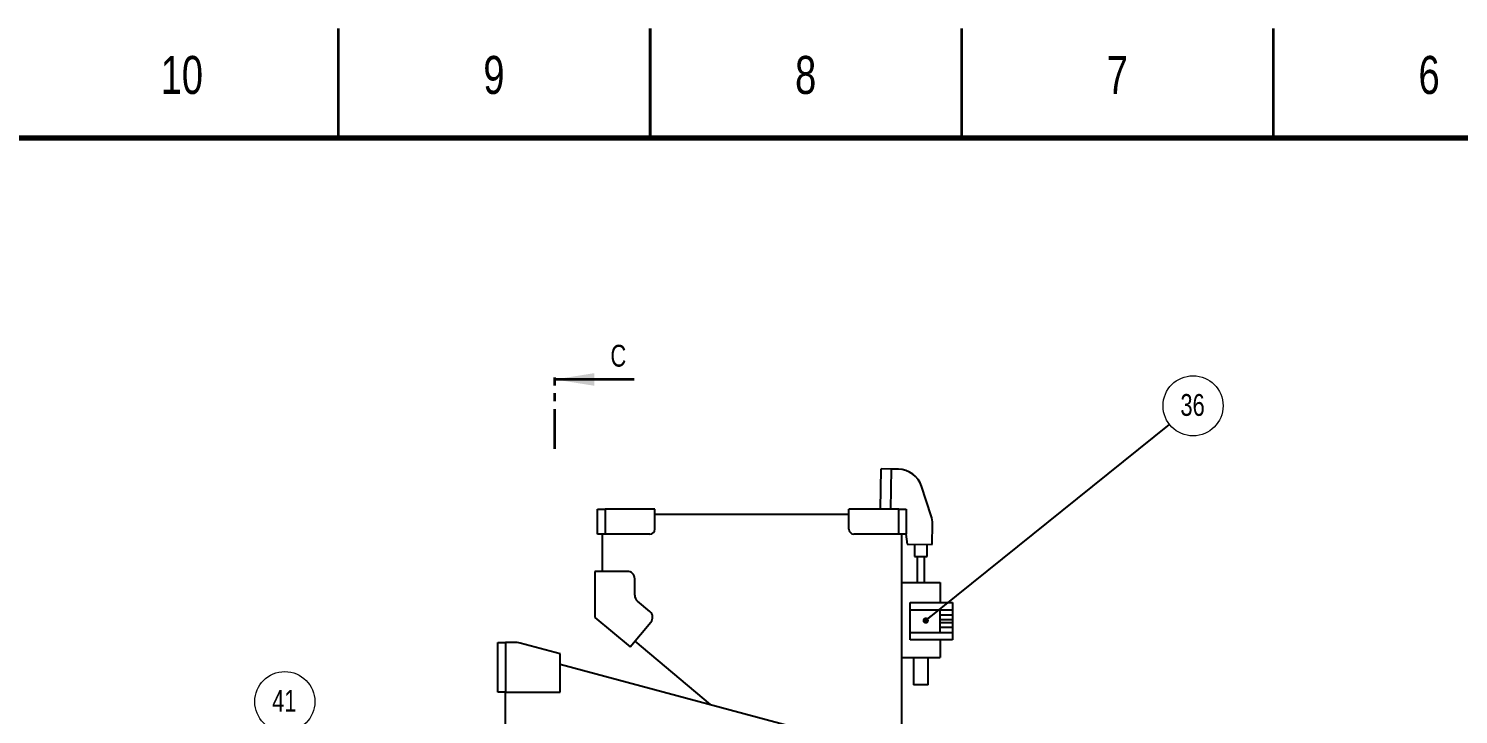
# Model space of a CAD drawing. Header units: millimetres. Extents: x 2 to 839, y 2 to 592.
# Drawn here: x 320.8 to 550.1, y 481.5 to 591.5 of the extents above; entities that cross this region are included whole.
import ezdxf

# ---------------------------------------------------------------- set-up
doc = ezdxf.new("R2010")
doc.units = ezdxf.units.MM
doc.linetypes.add('PHANTOM', pattern=[12.7, 6.35, -1.27, 1.27, -1.27, 1.27, -1.27])
doc.styles.add('SLDTEXTSTYLE0', font='TXT', dxfattribs={"width": 0.75})
doc.dimstyles.new('SLDDIMSTYLE0', dxfattribs={"dimtxt": 0.18, "dimasz": 1.016, "dimexe": 0, "dimexo": 0.0625, "dimgap": 0, "dimtad": 0, "dimtih": 1, "dimtoh": 1, "dimdec": 0, "dimrnd": 1e-09, "dimzin": 0, "dimdsep": 46, "dimtxsty": 'Standard', "dimblk1": 'DOT', "dimblk2": 'DOT', "dimsah": 1, "dimcen": 0.09, "dimadec": 0, "dimazin": 0, "dimtfac": 1.016, "dimtdec": 0, "dimtofl": 0, "dimtmove": 0, "dimatfit": 3, "dimldrblk": 'DOT', "dimfxl": 1, "dimfrac": 2, "dimtolj": 1, "dimtzin": 0, "dimarcsym": 0})

# ---------------------------------------------------------------- blocks, each defined once
blk = doc.blocks.new('SW_NOTE_42')
at = {"color": 0, "linetype": 'Continuous', "lineweight": 0}
blk.add_circle((3.76, 3.02), 4.82, dxfattribs=at)
at = {"color": 0, "linetype": 'Continuous', "lineweight": 0, "insert": (3.68, 4.9), "char_height": 3.5, "attachment_point": 2, "style": 'SLDTEXTSTYLE0'}
blk.add_mtext('36', dxfattribs=at)
blk = doc.blocks.new('_Dot')
at = {"color": 0, "linetype": 'ByBlock', "lineweight": -2}
blk.add_line((-0.5, 0), (-1, 0), dxfattribs=at)
at = {"color": 0, "linetype": 'ByBlock', "const_width": 0.5}
blk.add_lwpolyline([(-0.25, 0, 1), (0.25, 0, 1)], format="xyb", close=True, dxfattribs=at)
blk = doc.blocks.new('SW_NOTE_43')
at = {"color": 0, "linetype": 'Continuous', "lineweight": 0}
blk.add_circle((-3.16, 3.64), 4.82, dxfattribs=at)
at = {"color": 0, "linetype": 'Continuous', "lineweight": 0, "insert": (-3.23, 5.53), "char_height": 3.5, "attachment_point": 2, "style": 'SLDTEXTSTYLE0'}
blk.add_mtext('41', dxfattribs=at)

msp = doc.modelspace()

# ---------------------------------------------------------------- linework, layer by layer
at = {"color": 7, "linetype": 'Continuous', "lineweight": 35}
for p, q in [((370.5, 574), (370.5, 591.5)), ((420.5, 591.501), (420.5, 573.999)), ((420.5, 574), (420.5, 591.5)), ((470.5, 574), (470.5, 591.5)), ((520.5, 574), (520.5, 591.5)), ((417.916, 535.222), (405.216, 535.222))]:
    msp.add_line(p, q, dxfattribs=at)
at = {"color": 7, "linetype": 'Continuous', "lineweight": 70}
msp.add_line((20, 574), (821, 574), dxfattribs=at)
at = {"color": 7, "linetype": 'PHANTOM', "lineweight": 35}
msp.add_line((405.216, 524.109), (405.216, 536.809), dxfattribs=at)
at = {"color": 7, "linetype": 'Continuous', "lineweight": 25}
for p, q in [((457.434, 514.415), (457.546, 520.873)), ((459.146, 520.845), (457.546, 520.873)), ((459.146, 520.845), (459.034, 514.415)), ((460.308, 520.825), (459.146, 520.845)), ((465.592, 513.373), (464.036, 518.081)), ((412.056, 510.415), (412.056, 514.415)), ((412.056, 514.415), (413.256, 514.415)), ((413.256, 514.415), (413.256, 510.415)), ((421.256, 514.415), (413.256, 514.415)), ((421.256, 511.215), (421.256, 514.415)), ((452.376, 511.215), (452.376, 514.415)), ((460.376, 514.415), (452.376, 514.415)), ((460.376, 510.415), (460.376, 514.415)), ((460.376, 514.415), (461.576, 514.415)), ((461.576, 514.415), (461.576, 510.415)), ((421.256, 513.615), (452.376, 513.615)), ((465.736, 508.728), (465.794, 512.048)), ((413.256, 510.415), (412.056, 510.415)), ((412.816, 510.415), (412.816, 504.44)), ((420.456, 510.415), (413.256, 510.415)), ((460.376, 510.415), (453.176, 510.415)), ((461.576, 510.415), (460.376, 510.415)), ((460.816, 510.415), (460.816, 473.414)), ((461.496, 510.415), (461.736, 508.798)), ((461.736, 508.798), (465.736, 508.728)), ((462.916, 508.778), (462.916, 506.849)), ((462.916, 506.849), (464.916, 506.849)), ((463.316, 506.849), (463.316, 502.649)), ((464.516, 502.649), (464.516, 506.849)), ((464.916, 506.849), (464.916, 508.743)), ((411.616, 504.44), (411.616, 497.055)), ((416.816, 504.44), (411.616, 504.44)), ((418.016, 500.599), (418.016, 503.24)), ((460.816, 502.649), (467.016, 502.649)), ((467.016, 502.649), (467.016, 499.441)), ((420.467, 497.983), (418.444, 499.68)), ((462.216, 498.241), (462.216, 499.441)), ((462.216, 499.441), (469.016, 499.441)), ((467.016, 498.241), (462.216, 498.241)), ((462.216, 494.641), (462.216, 498.241)), ((469.016, 498.241), (467.016, 498.241)), ((467.016, 497.441), (467.016, 498.241)), ((469.016, 499.441), (469.016, 498.241)), ((469.016, 498.241), (469.016, 497.441)), ((411.616, 497.055), (417.272, 492.309)), ((417.272, 492.309), (420.615, 496.292)), ((467.016, 497.441), (469.016, 497.441)), ((467.016, 496.641), (467.016, 497.441)), ((469.016, 496.641), (467.016, 496.641)), ((467.016, 496.241), (467.016, 496.641)), ((467.016, 496.241), (469.016, 496.241)), ((467.016, 495.441), (467.016, 496.241)), ((469.016, 495.441), (467.016, 495.441)), ((467.016, 494.641), (467.016, 495.441)), ((469.016, 497.441), (469.016, 496.641)), ((469.016, 496.641), (469.016, 496.241)), ((469.016, 496.241), (469.016, 495.441)), ((469.016, 495.441), (469.016, 494.641)), ((418.044, 493.228), (430.128, 483.088)), ((462.216, 494.641), (467.016, 494.641)), ((462.216, 493.441), (462.216, 494.641)), ((469.016, 493.441), (462.216, 493.441)), ((467.016, 494.641), (469.016, 494.641)), ((467.016, 493.441), (467.016, 490.649)), ((469.016, 494.641), (469.016, 493.441)), ((396.071, 485.042), (396.071, 493.042)), ((396.071, 493.042), (397.271, 493.042)), ((397.271, 493.042), (397.271, 485.042)), ((398.635, 493.042), (397.271, 493.042)), ((406.071, 491.19), (399.67, 492.906)), ((406.071, 485.042), (406.071, 491.19)), ((406.071, 489.534), (448.471, 478.173)), ((460.816, 490.649), (467.016, 490.649)), ((462.716, 490.649), (462.716, 486.249)), ((465.116, 486.249), (465.116, 490.649)), ((463.916, 486.249), (462.716, 486.249)), ((465.116, 486.249), (463.916, 486.249)), ((397.271, 485.042), (396.071, 485.042)), ((397.271, 485.042), (406.071, 485.042)), ((397.271, 463.892), (397.271, 485.042))]:
    msp.add_line(p, q, dxfattribs=at)
for centre, radius, start, end in [((460.238, 516.826), 4, 18.29005, 89), ((461.794, 512.118), 4, 359, 18.29005), ((420.456, 511.215), 0.8, 270, 0), ((453.176, 511.215), 0.8, 180, 270), ((416.816, 503.24), 1.2, 360, 90), ((419.216, 500.599), 1.2, 180, 230), ((419.696, 497.064), 1.2, 320, 50), ((398.635, 489.042), 4, 75, 90)]:
    msp.add_arc(centre, radius, start, end, dxfattribs=at)
at = {"color": 7, "linetype": 'Continuous', "lineweight": 35}
msp.add_solid([(405.216, 535.222), (411.566, 534.206), (411.566, 536.238)], dxfattribs=at)

# ---------------------------------------------------------------- block references
at = {"color": 7, "linetype": 'Continuous', "lineweight": 0}
for name, p in [('SW_NOTE_42', (503.819, 527.98)), ('SW_NOTE_43', (365.051, 479.904))]:
    msp.add_blockref(name, p, dxfattribs=at)

# ---------------------------------------------------------------- texts
at = {"color": 7, "linetype": 'Continuous', "lineweight": 0, "char_height": 6.096, "attachment_point": 2, "style": 'SLDTEXTSTYLE0'}
for s, insert in [('10', (345.377, 587.114)), ('9', (395.439, 587.114)), ('8', (445.439, 587.114)), ('7', (495.439, 587.114)), ('6', (545.439, 587.114))]:
    msp.add_mtext(s, dxfattribs=dict(at, insert=insert))
at = {"color": 7, "linetype": 'Continuous', "insert": (414.125, 540.779), "char_height": 3.5, "attachment_point": 1, "style": 'SLDTEXTSTYLE0'}
msp.add_mtext('C', dxfattribs=at)

# ---------------------------------------------------------------- leaders
at = {"color": 7, "linetype": 'Continuous', "lineweight": 0}
msp.add_leader([(464.696, 496.548), (503.819, 527.98)], dimstyle='SLDDIMSTYLE0', dxfattribs=at)

doc.saveas('drawing.dxf')
